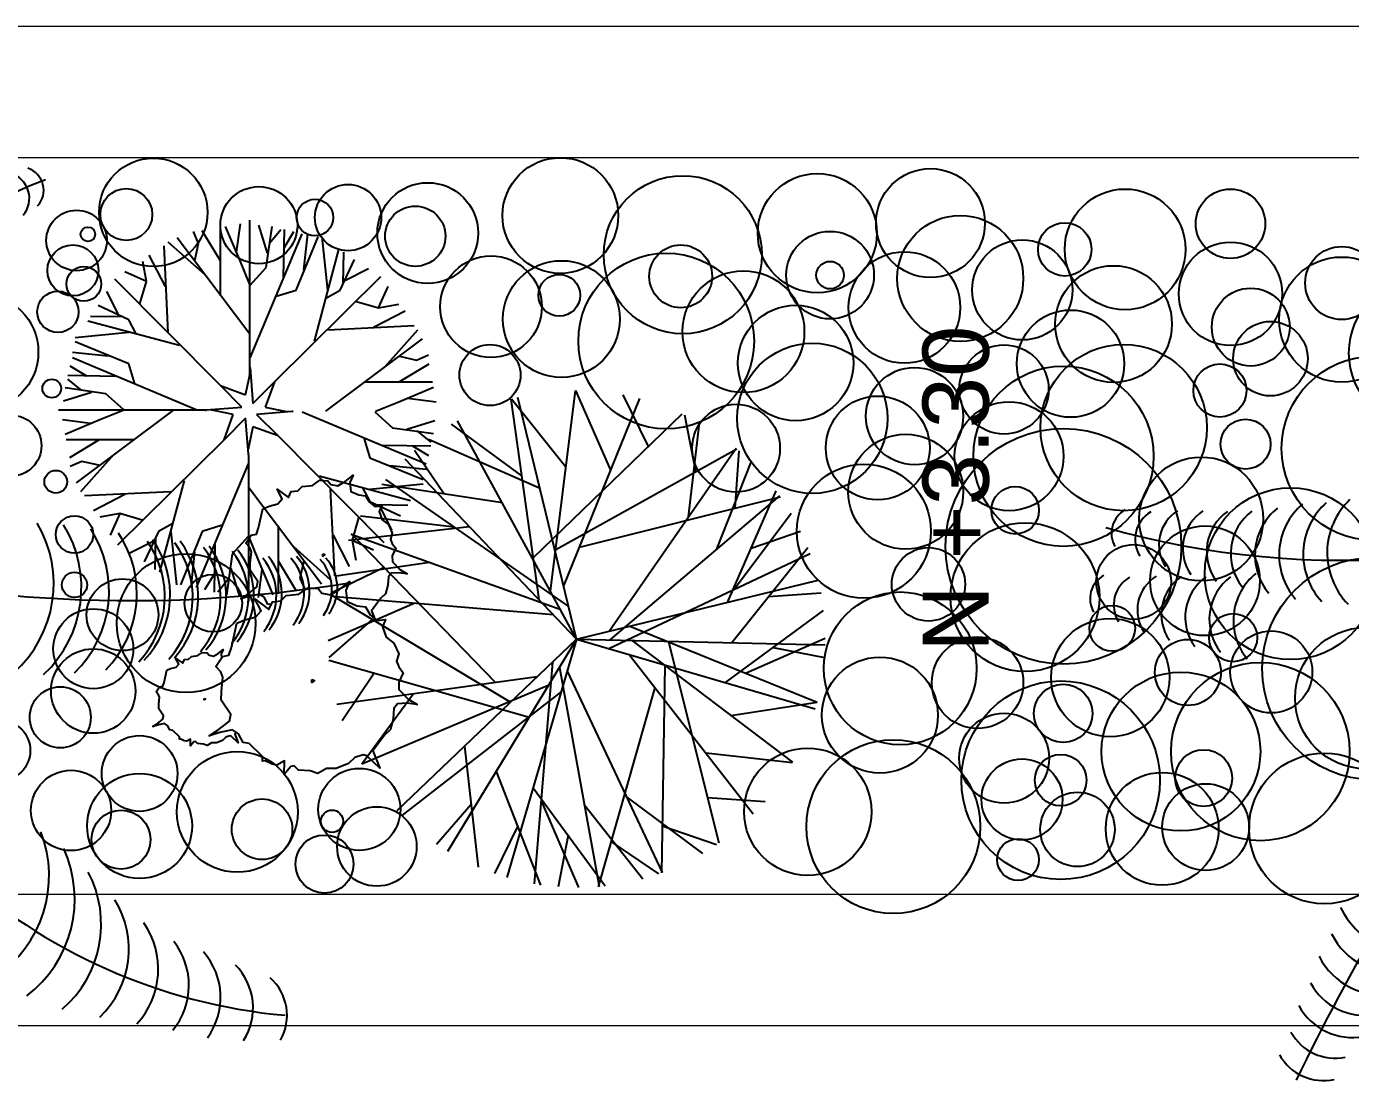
# Model space of a CAD drawing. Header units: millimetres. Extents: x 224.49 to 232.8, y 170.44 to 178.39.
# Drawn here: x 226.466 to 227.473, y 170.624 to 171.425 of the extents above; entities that cross this region are included whole.
import ezdxf

# ---------------------------------------------------------------- set-up
doc = ezdxf.new("R2010")
doc.units = ezdxf.units.MM
doc.layers.add('PROIEZIONI', color=145, linetype='Continuous', lineweight=13)
doc.layers.add('VEGETAZIONE', color=94, linetype='Continuous')
doc.styles.add('ARCHI', font='Arial.ttf')

msp = doc.modelspace()

# ---------------------------------------------------------------- linework, layer by layer
at = {"layer": 'PROIEZIONI'}
for p, q in [((229.8825, 171.4253), (224.6571, 171.4253)), ((229.7825, 171.3253), (224.757, 171.3253)), ((229.7825, 170.7654), (224.757, 170.7654)), ((229.8825, 170.6654), (224.6571, 170.6654))]:
    msp.add_line(p, q, dxfattribs=at)
at = {"layer": 'VEGETAZIONE'}
for p, q in [((226.6287, 171.2467), (226.6173, 171.2731)), ((226.6258, 171.2537), (226.6287, 171.2751)), ((226.6359, 171.1621), (226.6359, 171.2781)), ((226.6493, 171.253), (226.6427, 171.2742)), ((226.6483, 171.242), (226.6527, 171.2732)), ((226.6357, 171.1913), (226.5806, 171.2647)), ((226.5968, 171.2603), (226.5929, 171.2693)), ((226.6135, 171.2471), (226.5997, 171.2699)), ((226.6135, 171.2208), (226.6135, 171.2723)), ((226.6361, 171.1734), (226.6756, 171.2675)), ((226.6507, 171.2604), (226.6593, 171.271)), ((226.6615, 171.2346), (226.6621, 171.271)), ((226.6617, 171.2565), (226.6694, 171.2693)), ((226.6711, 171.2247), (226.6878, 171.2654)), ((226.677, 171.2403), (226.6798, 171.2675)), ((226.695, 171.2247), (226.6908, 171.2654)), ((226.5738, 171.1927), (226.5706, 171.2585)), ((226.6018, 171.2364), (226.5738, 171.2613)), ((226.594, 171.2474), (226.5968, 171.2603)), ((226.685, 171.1861), (226.7036, 171.2558)), ((226.7068, 171.2296), (226.7072, 171.2537)), ((226.5572, 171.2314), (226.5544, 171.2467)), ((226.5717, 171.2276), (226.5593, 171.2515)), ((226.6357, 171.229), (226.6287, 171.2467)), ((226.7044, 171.2247), (226.7154, 171.248)), ((226.6135, 171.1522), (226.5332, 171.2332)), ((226.5409, 171.2388), (226.5409, 171.2388)), ((226.5572, 171.2314), (226.5409, 171.2388)), ((226.6361, 171.2286), (226.6483, 171.242)), ((226.6545, 171.155), (226.7355, 171.2353)), ((226.7085, 171.2325), (226.7261, 171.2413)), ((226.536, 171.2062), (226.5271, 171.2238)), ((226.5523, 171.2145), (226.5572, 171.2314)), ((226.6559, 171.2201), (226.6711, 171.2247)), ((226.694, 171.219), (226.7044, 171.2247)), ((226.7337, 171.2113), (226.7411, 171.2275)), ((226.7411, 171.2275), (226.7411, 171.2275)), ((226.5438, 171.2021), (226.5204, 171.2131)), ((226.7168, 171.2162), (226.7337, 171.2113)), ((226.7337, 171.2113), (226.749, 171.2141)), ((226.5388, 171.2045), (226.5148, 171.2048)), ((226.7299, 171.1967), (226.7539, 171.2091)), ((226.5438, 171.1927), (226.5031, 171.1885)), ((226.5823, 171.1827), (226.5126, 171.2013)), ((226.5494, 171.1917), (226.5438, 171.2021)), ((226.695, 171.1946), (226.7608, 171.1978)), ((226.7387, 171.1667), (226.7636, 171.1946)), ((226.5438, 171.1688), (226.5031, 171.1855)), ((226.6936, 171.1327), (226.767, 171.1879)), ((226.5282, 171.1747), (226.501, 171.1775)), ((226.5951, 171.1338), (226.501, 171.1733)), ((226.7497, 171.1745), (226.7626, 171.1716)), ((226.7626, 171.1716), (226.7716, 171.1755)), ((226.5119, 171.1594), (226.4992, 171.1671)), ((226.5484, 171.1536), (226.5438, 171.1688)), ((226.636, 171.1657), (226.6382, 171.1387)), ((226.7494, 171.155), (226.7722, 171.1688)), ((226.5339, 171.1591), (226.4974, 171.1598)), ((226.508, 171.1484), (226.4974, 171.157)), ((226.6135, 171.1522), (226.6326, 171.1452)), ((226.6297, 171.1359), (226.6135, 171.1522)), ((226.6326, 171.1452), (226.6357, 171.1601)), ((226.6382, 171.1387), (226.6545, 171.155)), ((226.6545, 171.155), (226.6475, 171.1359)), ((226.7231, 171.155), (226.7746, 171.155)), ((226.5155, 171.147), (226.4942, 171.1404)), ((226.5264, 171.146), (226.4953, 171.1504)), ((226.5399, 171.1338), (226.5264, 171.146)), ((226.749, 171.1398), (226.7754, 171.1511)), ((226.756, 171.1426), (226.7774, 171.1398)), ((226.8557, 170.9896), (226.8346, 171.1419)), ((226.8762, 171.0902), (226.8347, 171.1419)), ((226.8843, 170.9595), (226.8397, 171.1432)), ((226.8644, 170.996), (226.8835, 171.1485)), ((226.8745, 170.9999), (226.9324, 171.1423)), ((226.9103, 171.0878), (226.8836, 171.1485)), ((226.9389, 171.1059), (226.9197, 171.1452)), ((226.602, 171.1336), (226.4903, 171.1336)), ((226.5772, 171.1334), (226.5038, 171.0782)), ((226.5394, 171.1334), (226.5217, 171.1263)), ((226.6027, 171.1337), (226.6297, 171.1359)), ((226.6232, 171.1302), (226.6084, 171.1334)), ((226.668, 171.1325), (226.641, 171.1303)), ((226.6475, 171.1359), (226.6624, 171.1327)), ((226.6757, 171.1323), (226.7698, 171.0928)), ((226.7309, 171.1323), (226.7443, 171.1202)), ((226.7313, 171.1327), (226.749, 171.1398)), ((226.5148, 171.1235), (226.4934, 171.1263)), ((226.5217, 171.1263), (226.4954, 171.115)), ((226.6163, 171.1111), (226.6232, 171.1302)), ((226.6326, 171.1274), (226.6163, 171.1111)), ((226.6348, 171.1004), (226.6326, 171.1274)), ((226.641, 171.1303), (226.6573, 171.114)), ((226.7553, 171.1191), (226.7765, 171.1257)), ((226.8427, 171.0836), (226.7892, 171.1228)), ((226.8843, 170.9595), (226.7937, 171.1254)), ((226.8513, 171.0212), (226.9644, 171.1307)), ((226.9749, 171.0869), (226.9665, 171.1297)), ((226.9693, 171.0525), (226.9777, 171.1239)), ((226.6382, 171.1209), (226.635, 171.1061)), ((226.6573, 171.114), (226.6382, 171.1209)), ((226.6573, 171.114), (226.7376, 171.033)), ((226.7224, 171.1126), (226.727, 171.0974)), ((226.7443, 171.1202), (226.7755, 171.1157)), ((226.7627, 171.1178), (226.7734, 171.1091)), ((226.5477, 171.1111), (226.4962, 171.1111)), ((226.5213, 171.1111), (226.4986, 171.0973)), ((226.6163, 171.1111), (226.5353, 171.0308)), ((226.7369, 171.107), (226.7734, 171.1064)), ((226.7589, 171.1067), (226.7716, 171.099)), ((226.7835, 171.0697), (226.7611, 171.1028)), ((226.8565, 171.0741), (226.7716, 171.1112)), ((226.8684, 171.0276), (227.006, 171.1042)), ((226.909, 170.9655), (227.0055, 171.1046)), ((227.0048, 171.0591), (227.0078, 171.1026)), ((226.5082, 171.0945), (226.4992, 171.0906)), ((226.5321, 171.0995), (226.5072, 171.0715)), ((226.5211, 171.0917), (226.5082, 171.0945)), ((226.6346, 171.0927), (226.5951, 170.9986)), ((226.6348, 171.0996), (226.6348, 170.988)), ((226.727, 171.0974), (226.7677, 171.0807)), ((226.7426, 171.0914), (226.7698, 171.0886)), ((226.8843, 170.9595), (226.7538, 171.0963)), ((226.9905, 171.0273), (227.017, 171.0941)), ((226.6885, 171.0835), (226.7581, 171.0648)), ((226.5758, 171.0715), (226.51, 171.0683)), ((226.5858, 171.08), (226.5672, 171.0103)), ((226.635, 171.0748), (226.6902, 171.0014)), ((226.6969, 171.0735), (226.7001, 171.0076)), ((226.7214, 171.0745), (226.727, 171.0641)), ((226.727, 171.0735), (226.7677, 171.0776)), ((226.8278, 171.063), (226.7362, 171.0769)), ((226.8784, 170.9842), (226.7393, 171.0807)), ((226.9989, 170.9874), (227.036, 171.0723)), ((226.5408, 171.0694), (226.5169, 171.057)), ((226.727, 171.0641), (226.7504, 171.0531)), ((226.732, 171.0617), (226.756, 171.0613)), ((226.8865, 171.0294), (227.0393, 171.0677)), ((226.9097, 170.9589), (227.0389, 171.0683)), ((226.537, 171.0549), (226.5217, 171.0521)), ((226.537, 171.0549), (226.5297, 171.0386)), ((226.554, 171.0499), (226.537, 171.0549)), ((226.7185, 171.0517), (226.7136, 171.0347)), ((226.7914, 171.0445), (226.72, 171.0529)), ((226.7348, 171.0599), (226.7436, 171.0423)), ((227.0044, 170.9976), (227.0474, 171.0552)), ((226.5664, 171.0414), (226.5554, 171.0181)), ((226.5768, 171.0471), (226.5664, 171.0414)), ((226.5758, 171.0414), (226.58, 171.0008)), ((226.5997, 171.0414), (226.583, 171.0008)), ((226.6149, 171.046), (226.5997, 171.0414)), ((226.6573, 171.0454), (226.6573, 170.9938)), ((226.8029, 171.0448), (226.7109, 171.0345)), ((227.0169, 171.0285), (227.0546, 171.0415)), ((226.5297, 171.0386), (226.5297, 171.0386)), ((226.5622, 171.0337), (226.5446, 171.0248)), ((226.564, 171.0365), (226.5636, 171.0124)), ((226.6093, 171.0315), (226.6087, 170.9951)), ((226.6346, 171.0376), (226.6225, 171.0241)), ((226.635, 171.0371), (226.6421, 171.0194)), ((226.6991, 171.0385), (226.7114, 171.0146)), ((226.8722, 170.9818), (226.7129, 171.039)), ((226.8227, 170.9265), (226.7132, 171.0396)), ((226.7136, 171.0347), (226.7164, 171.0194)), ((226.7136, 171.0347), (226.7298, 171.0274)), ((226.5937, 171.0259), (226.591, 170.9986)), ((226.6225, 171.0241), (226.618, 170.993)), ((226.669, 171.0298), (226.6969, 171.0049)), ((226.7298, 171.0274), (226.7298, 171.0274)), ((226.9087, 170.9524), (227.0618, 171.0246)), ((227.0022, 170.9568), (227.06, 171.0292)), ((226.6215, 171.0131), (226.628, 170.9919)), ((226.6421, 171.0194), (226.6534, 170.9931)), ((226.6449, 171.0124), (226.6421, 170.9911)), ((226.6573, 171.019), (226.6711, 170.9962)), ((226.6768, 171.0188), (226.6739, 171.0059)), ((226.7379, 171.014), (226.6987, 170.9949)), ((226.7725, 171.0176), (226.7014, 171.0072)), ((226.6091, 171.0096), (226.6013, 170.9969)), ((226.6201, 171.0057), (226.6115, 170.9951)), ((226.6739, 171.0059), (226.6778, 170.9969)), ((226.8843, 170.9595), (227.068, 171.0042)), ((226.8668, 170.9779), (226.6981, 170.9919)), ((226.8334, 170.9117), (226.6983, 170.9926)), ((227.0302, 170.9918), (227.0701, 170.9946)), ((226.7613, 170.9867), (226.6953, 170.9582)), ((226.9975, 170.9264), (227.0721, 170.9813)), ((226.7288, 170.9743), (226.6959, 170.9456)), ((226.9247, 170.9693), (227.0671, 170.9115)), ((226.8843, 170.9595), (226.7476, 170.829)), ((226.8843, 170.9595), (226.7861, 170.7981)), ((226.8843, 170.9595), (226.8312, 170.7782)), ((226.8843, 170.9595), (227.0733, 170.9551)), ((226.8843, 170.9595), (227.0657, 170.9064)), ((226.9259, 170.9586), (227.0485, 170.8658)), ((226.9542, 170.9573), (226.9925, 170.8046)), ((227.0127, 170.9336), (227.0733, 170.9603)), ((227.0336, 170.953), (227.0728, 170.9454)), ((226.8475, 170.9001), (226.696, 170.9433)), ((226.866, 170.942), (226.852, 170.7733)), ((226.9242, 170.9478), (227.0186, 170.8265)), ((226.8543, 170.9309), (226.702, 170.9098)), ((226.7303, 170.9335), (226.7059, 170.8973)), ((226.8712, 170.9379), (226.9013, 170.7713)), ((226.8772, 170.9352), (226.9494, 170.7821)), ((226.9513, 170.9393), (226.9488, 170.7818)), ((226.8627, 170.9241), (226.7211, 170.8643)), ((226.9438, 170.9227), (226.9006, 170.7712)), ((226.7602, 170.9178), (226.7211, 170.8643)), ((226.8727, 170.9197), (226.7513, 170.8253)), ((227.0016, 170.9013), (227.0671, 170.9114)), ((226.7991, 170.8781), (226.8093, 170.7861)), ((226.9825, 170.8729), (227.0484, 170.8657)), ((226.823, 170.8588), (226.8568, 170.7725)), ((226.8512, 170.8464), (226.9061, 170.7718)), ((226.804, 170.8336), (226.7778, 170.8034)), ((226.8572, 170.8365), (226.8857, 170.7705)), ((226.89, 170.8337), (226.9345, 170.7773)), ((226.9224, 170.8394), (226.98, 170.7965)), ((226.9839, 170.8391), (227.0275, 170.8361)), ((226.8394, 170.8171), (226.8219, 170.7812)), ((226.8778, 170.8103), (226.8702, 170.7711)), ((226.9493, 170.8175), (226.9906, 170.8033)), ((226.9103, 170.8055), (226.9466, 170.7811)), ((226.9917, 170.7656), (226.9917, 170.7654))]:
    msp.add_line(p, q, dxfattribs=at)
for points in [[(226.6525, 170.9856), (226.6495, 170.9861), (226.6467, 170.9914), (226.6431, 170.9937), (226.6361, 170.9922), (226.6289, 170.99), (226.6342, 170.9936), (226.6411, 170.9991), (226.6419, 171.0032), (226.636, 171.0118), (226.6362, 171.0171), (226.637, 171.0258), (226.6359, 171.029), (226.6328, 171.0323), (226.6369, 171.0384), (226.6408, 171.0392), (226.6425, 171.044), (226.6457, 171.0586), (226.6504, 171.0606), (226.6571, 171.0624), (226.6604, 171.0662), (226.6565, 171.0735), (226.6651, 171.0671), (226.6673, 171.0717), (226.6723, 171.0722), (226.6756, 171.0754), (226.6834, 171.0763), (226.689, 171.0802), (226.6951, 171.0798), (226.6973, 171.077), (226.7026, 171.076), (226.7082, 171.0792), (226.7143, 171.084), (226.7118, 171.0786), (226.7127, 171.0718), (226.7188, 171.0691), (226.7238, 171.0685), (226.7266, 171.0638), (226.7308, 171.0602), (226.7361, 171.0609), (226.7342, 171.0565), (226.7364, 171.0502), (226.7412, 171.0465), (226.744, 171.0401), (226.7427, 171.0355), (226.7441, 171.032), (226.7469, 171.0285), (226.7441, 171.0229), (226.7442, 171.0183), (226.7498, 171.0123), (226.7554, 171.0092), (226.7489, 171.0099), (226.7434, 171.0096), (226.7412, 171.0067), (226.7407, 171.0005), (226.739, 170.994), (226.7354, 170.9906), (226.7283, 170.9809), (226.7308, 170.9747)], [(226.6253, 170.8887), (226.6243, 170.8872), (226.6269, 170.8807), (226.622, 170.8854), (226.6206, 170.8858), (226.6175, 170.8848), (226.6151, 170.8825), (226.6104, 170.8806), (226.6067, 170.8806), (226.6035, 170.8787), (226.6005, 170.8796), (226.596, 170.88), (226.5944, 170.8816), (226.5932, 170.8814), (226.5906, 170.8783), (226.5907, 170.8834), (226.5878, 170.8818), (226.586, 170.8822), (226.5834, 170.8834), (226.5824, 170.8833), (226.5824, 170.8851), (226.5773, 170.8901), (226.575, 170.8905), (226.5733, 170.8938), (226.571, 170.8952), (226.5667, 170.8943), (226.5621, 170.8929), (226.5654, 170.8951), (226.5698, 170.8986), (226.5703, 170.9011), (226.5666, 170.9065), (226.5667, 170.9099), (226.5672, 170.9153), (226.5665, 170.9172), (226.5646, 170.9193), (226.5672, 170.9232), (226.5696, 170.9237), (226.5706, 170.9266), (226.5727, 170.9358), (226.5756, 170.937), (226.5798, 170.9382), (226.5818, 170.9405), (226.5794, 170.9451), (226.5848, 170.9411), (226.5862, 170.944), (226.5893, 170.9443), (226.5914, 170.9463), (226.5962, 170.9469), (226.5997, 170.9492), (226.6035, 170.949), (226.6049, 170.9472), (226.6082, 170.9466), (226.6117, 170.9486), (226.6155, 170.9516), (226.614, 170.9483), (226.6144, 170.945)]]:
    msp.add_lwpolyline(points, dxfattribs=at)
for points in [[(226.6913, 171.0243), (226.6929, 171.0239), (226.6913, 171.0226)], [(226.6395, 170.9901), (226.6503, 170.9821), (226.6531, 170.9879), (226.6593, 170.9885), (226.6635, 170.9925), (226.6732, 170.9937), (226.6801, 170.9984), (226.6878, 170.998), (226.6906, 170.9945), (226.6972, 170.9932), (226.7041, 170.9972), (226.7117, 171.0033), (226.7087, 170.9965), (226.7097, 170.988), (226.7174, 170.9847), (226.7237, 170.9839), (226.7272, 170.978), (226.7324, 170.9735), (226.739, 170.9744), (226.7367, 170.9689), (226.7395, 170.961), (226.7454, 170.9564), (226.749, 170.9483), (226.7473, 170.9427), (226.749, 170.9383), (226.7525, 170.9339), (226.7491, 170.9268), (226.7491, 170.9211), (226.7561, 170.9137), (226.7631, 170.9098), (226.7551, 170.9107), (226.7482, 170.9102), (226.7454, 170.9066), (226.7448, 170.8989), (226.7427, 170.8908), (226.7382, 170.8865), (226.7293, 170.8744), (226.7346, 170.8613), (226.7248, 170.8708), (226.722, 170.8715), (226.7157, 170.8695), (226.7109, 170.8649), (226.7015, 170.8611), (226.6942, 170.8611), (226.6876, 170.8574), (226.6817, 170.8592), (226.6727, 170.8599), (226.6695, 170.8632), (226.6671, 170.8627), (226.6619, 170.8565), (226.6622, 170.8668), (226.6563, 170.8636), (226.6528, 170.8644), (226.6476, 170.8668), (226.6455, 170.8666), (226.6455, 170.8702), (226.6353, 170.8802), (226.6308, 170.8809), (226.6273, 170.8875), (226.6227, 170.8904), (226.6141, 170.8886), (226.605, 170.8858), (226.6116, 170.8902), (226.6203, 170.8971), (226.6213, 170.9022), (226.6139, 170.913), (226.6142, 170.9197), (226.6152, 170.9305), (226.6138, 170.9345), (226.6099, 170.9386), (226.6151, 170.9463), (226.6199, 170.9473), (226.622, 170.9532), (226.626, 170.9716), (226.6319, 170.9741), (226.6403, 170.9763), (226.6444, 170.981)], [(226.683, 170.9287), (226.6851, 170.9281), (226.683, 170.9265)], [(226.6011, 170.9143), (226.6022, 170.9141), (226.6011, 170.9133)]]:
    msp.add_lwpolyline(points, close=True, dxfattribs=at)
for centre, radius in [((226.5624, 171.2839), 0.0412), ((226.8719, 171.2815), 0.044), ((227.0673, 171.2681), 0.0453), ((227.1533, 171.2758), 0.0414), ((226.6427, 171.2742), 0.0293), ((226.7105, 171.28), 0.0252), ((226.7711, 171.2682), 0.0383), ((226.965, 171.2517), 0.0601), ((226.5419, 171.2823), 0.0197), ((226.6853, 171.28), 0.0139), ((227.3013, 171.2558), 0.0459), ((227.3814, 171.2753), 0.0264), ((226.5041, 171.2626), 0.023), ((226.7616, 171.2658), 0.0229), ((226.5127, 171.2673), 0.00551), ((227.176, 171.2337), 0.0479), ((227.2554, 171.2558), 0.0203), ((227.077, 171.2362), 0.0333), ((227.2231, 171.225), 0.0381), ((226.5013, 171.2398), 0.0194), ((226.9524, 171.1861), 0.0668), ((226.9634, 171.2353), 0.0239), ((227.1335, 171.2116), 0.0424), ((227.3814, 171.222), 0.0393), ((227.466, 171.2302), 0.0278), ((226.5096, 171.2295), 0.0132), ((226.8192, 171.2122), 0.0386), ((226.8727, 171.2028), 0.0444), ((227.077, 171.2362), 0.0105), ((227.2925, 171.199), 0.0444), ((227.466, 171.2024), 0.0476), ((226.8711, 171.2209), 0.0159), ((227.0111, 171.1932), 0.0463), ((227.5289, 171.177), 0.0574), ((226.4899, 171.2083), 0.0157), ((227.3968, 171.1967), 0.0296), ((226.4306, 171.1777), 0.0444), ((227.0508, 171.1694), 0.0439), ((227.2598, 171.1689), 0.0408), ((227.4118, 171.1727), 0.0283), ((226.8184, 171.1602), 0.0232), ((227.0635, 171.1273), 0.0571), ((227.2092, 171.1493), 0.0339), ((227.3002, 171.1203), 0.0632), ((227.4902, 171.1045), 0.0699), ((227.1412, 171.129), 0.037), ((227.2544, 171.0985), 0.0685), ((227.3734, 171.1485), 0.0202), ((226.4852, 171.15), 0.00708), ((227.1132, 171.1048), 0.0395), ((227.0055, 171.1046), 0.0334), ((227.2131, 171.0985), 0.0414), ((226.4542, 171.1066), 0.0232), ((227.3929, 171.1077), 0.019), ((227.1345, 171.0715), 0.0437), ((227.2544, 171.03), 0.0896), ((227.1027, 171.0415), 0.051), ((227.3592, 171.0508), 0.0471), ((226.4883, 171.0791), 0.00865), ((227.2177, 171.0574), 0.0181), ((227.4271, 171.0092), 0.0653), ((226.5025, 171.039), 0.0142), ((227.2252, 170.9914), 0.0566), ((227.362, 171.0038), 0.0417), ((227.3078, 171.0029), 0.0284), ((226.5874, 170.9716), 0.0528), ((227.1518, 171.0011), 0.0279), ((227.4899, 170.937), 0.0844), ((226.5025, 171.0007), 0.00956), ((226.539, 170.978), 0.0273), ((226.608, 170.9868), 0.0219), ((227.1303, 170.9372), 0.0581), ((226.5168, 170.9521), 0.0304), ((227.2915, 170.9677), 0.0174), ((227.29, 170.9302), 0.045), ((227.3834, 170.9606), 0.0183), ((227.1891, 170.9263), 0.0348), ((227.4124, 170.9345), 0.0312), ((227.4842, 170.9146), 0.0537), ((226.5168, 170.92), 0.0321), ((227.349, 170.9341), 0.0251), ((227.1149, 170.9017), 0.0441), ((227.4041, 170.874), 0.0678), ((227.3437, 170.874), 0.0604), ((226.4917, 170.9), 0.0232), ((227.2523, 170.8522), 0.0755), ((227.2542, 170.903), 0.0222), ((227.2093, 170.8689), 0.0342), ((226.4459, 170.8748), 0.023), ((226.552, 170.8573), 0.0288), ((227.1251, 170.8169), 0.0661), ((227.2365, 170.8896), 2.842170943040401e-16), ((226.6263, 170.8281), 0.0459), ((227.06, 170.8282), 0.0484), ((227.2523, 170.8522), 0.0196), ((227.361, 170.8538), 0.0216), ((227.4528, 170.8155), 0.0573), ((226.7191, 170.83), 0.0312), ((227.2229, 170.8376), 0.0308), ((226.4999, 170.8292), 0.0305), ((226.552, 170.8174), 0.0399), ((227.3295, 170.8152), 0.0429), ((227.2651, 170.8148), 0.0283), ((227.3625, 170.8165), 0.033), ((226.6451, 170.8149), 0.023), ((226.7324, 170.8018), 0.0302), ((226.5379, 170.807), 0.0224), ((226.6983, 170.821), 0.00846), ((226.6926, 170.7884), 0.0221), ((227.2199, 170.7918), 0.0159)]:
    msp.add_circle(centre, radius, dxfattribs=at)
for centre, radius, start, end in [((226.4482, 171.2946), 0.02, 319.969, 73.3158), ((226.4614, 171.3007), 0.0177, 317.6963, 71.0431), ((226.585, 171.0197), 0.3072, 109.8929, 179.1654), ((226.6263, 171.1621), 0.0096, 347.9659, 0), ((226.6455, 171.1665), 0.0096, 180, 184.6649), ((226.602, 171.1432), 0.0096, 270, 274.6649), ((226.6064, 171.124), 0.0096, 77.9659, 90), ((226.6644, 171.1421), 0.0096, 257.9659, 270), ((226.6688, 171.1229), 0.0096, 90, 94.6649), ((226.6444, 171.1041), 0.0096, 167.9659, 180), ((226.6252, 171.0996), 0.0096, 0, 4.6649), ((227.4654, 171.6742), 0.6548, 254.1567, 296.3219), ((229.0247, 169.8531), 1.7701, 135.7969, 154.1802), ((227.4692, 171.0234), 0.0509, 130.4014, 221.0983), ((227.4896, 171.0239), 0.0529, 132.0167, 222.7137), ((227.5109, 171.0251), 0.056, 133.6321, 224.3291), ((227.3113, 171.0399), 0.0204, 119.0937, 209.7906), ((227.3333, 171.0353), 0.0244, 120.7091, 211.406), ((227.3575, 171.0312), 0.0305, 122.3244, 213.0214), ((227.3797, 171.0282), 0.0346, 123.9398, 214.6368), ((227.401, 171.0259), 0.0377, 125.5552, 216.2522), ((227.4223, 171.0243), 0.0407, 127.1706, 217.8676), ((227.4458, 171.0234), 0.0458, 128.786, 219.483), ((226.3962, 171.0016), 0.0905, 311.816, 30.5554), ((226.4173, 170.9987), 0.0905, 313.0065, 31.7459), ((226.442, 170.996), 0.0868, 314.197, 32.9363), ((226.4678, 170.9938), 0.0822, 315.3875, 34.1268), ((226.4989, 170.992), 0.0723, 316.5779, 35.3173), ((226.503, 170.9931), 0.0723, 316.5779, 35.3173), ((226.5225, 170.9912), 0.0699, 317.7684, 36.5078), ((226.5267, 170.9923), 0.0699, 317.7684, 36.5078), ((226.5452, 172.012), 1.0233, 254.8546, 279.4139), ((226.7021, 171.1031), 0.4315, 190.5408, 264.7461), ((226.5513, 170.9909), 0.0623, 318.9589, 37.6983), ((226.5555, 170.9921), 0.0623, 318.9589, 37.6983), ((226.5796, 170.9914), 0.0551, 320.1494, 38.8887), ((226.5838, 170.9926), 0.0551, 320.1494, 38.8887), ((226.6121, 170.9928), 0.0439, 321.3398, 40.0792), ((226.6163, 170.994), 0.0439, 321.3398, 40.0792), ((226.6369, 170.9946), 0.0402, 322.5303, 41.2697), ((226.6411, 170.9958), 0.0402, 322.5303, 41.2697), ((226.6689, 170.9985), 0.0335, 323.7208, 42.4602), ((226.6647, 170.9973), 0.0335, 323.7208, 42.4602), ((227.295, 170.9901), 0.0204, 119.0937, 209.7906), ((227.317, 170.9855), 0.0244, 120.7091, 211.406), ((227.3411, 170.9815), 0.0305, 122.3244, 213.0214), ((227.3634, 170.9784), 0.0346, 123.9398, 214.6368), ((227.3847, 170.9761), 0.0377, 125.5552, 216.2522), ((227.406, 170.9745), 0.0407, 127.1706, 217.8676), ((227.4294, 170.9737), 0.0458, 128.786, 219.483), ((226.3908, 170.7794), 0.0924, 303.85, 21.2449), ((226.4103, 170.7617), 0.0924, 307.2136, 24.6086), ((226.4381, 170.7425), 0.0847, 310.5773, 27.9722), ((226.4718, 170.7239), 0.072, 313.9409, 31.3358), ((227.5206, 170.7823), 0.0617, 205.891, 278.2463), ((226.5046, 170.7086), 0.0616, 317.3045, 34.6995), ((226.5356, 170.6963), 0.0539, 320.6682, 38.0631), ((227.5066, 170.7594), 0.054, 206.5117, 278.867), ((226.5613, 170.6871), 0.0523, 324.0318, 41.4267), ((226.5921, 170.6791), 0.0462, 327.3954, 44.7904), ((227.4968, 170.7429), 0.054, 207.1324, 279.4876), ((226.6256, 170.6733), 0.0385, 330.7591, 48.154), ((227.4833, 170.7197), 0.0463, 207.7531, 280.1083), ((227.474, 170.7029), 0.0463, 208.3738, 280.729), ((227.4611, 170.6794), 0.0386, 208.9945, 281.3497), ((227.4522, 170.6624), 0.0386, 209.6151, 281.9704)]:
    msp.add_arc(centre, radius, start, end, dxfattribs=at)

# ---------------------------------------------------------------- texts
at = {"layer": 'VEGETAZIONE', "insert": (227.1473, 170.9497), "char_height": 0.05033, "width": 0.472307, "attachment_point": 1, "rotation": 90, "style": 'ARCHI'}
msp.add_mtext('N +3.30', dxfattribs=at)

doc.saveas('drawing.dxf')
